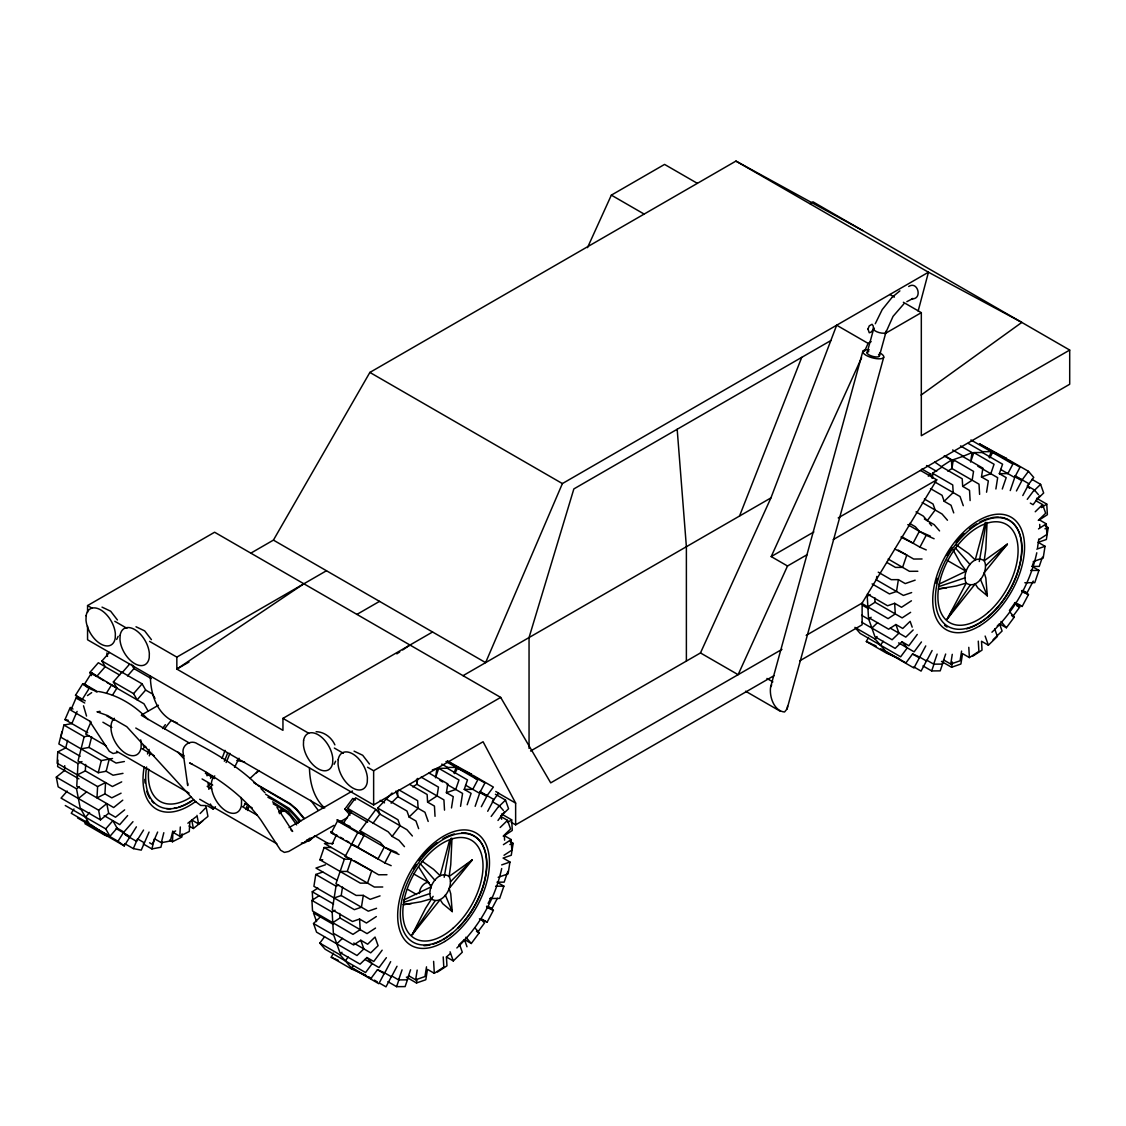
<?xml version="1.0" encoding="UTF-8"?>
<svg xmlns="http://www.w3.org/2000/svg" width="1126" height="1126" viewBox="0 0 1126 1126"><rect width="100%" height="100%" fill="white"/><g stroke="black" fill="none" stroke-linecap="round" stroke-linejoin="round"><path stroke-width="1.5" d="M451.976 838.251L450.752 864.712L449.133 876.478C454.454 886.275 442.138 906.346 431.159 898.844C425.839 889.047 438.155 868.976 449.133 876.478L472.287 859.926L449.133 888.47L450.752 893.791L452.244 911.596L442.757 903.714L440.139 899.646L412.144 934.749L425.558 908.33L433.144 896.352M987.066 522.506L985.827 548.967L984.208 560.748C989.529 570.53 977.213 590.601 966.235 583.099C960.914 573.317 973.23 553.246 984.208 560.748L1007.376 544.182L984.208 572.726L985.827 578.046L987.333 595.851L977.847 587.969L975.229 583.901L947.233 619.004L966.235 583.099L956.044 586.027L938.437 588.94L946.459 587.856M67.63 740.303L65.716 747.903L57.764 751.901L57.145 763.217L97.596 786.567L105.548 782.57L104.943 793.886L96.991 797.884L97.596 786.567M57.975 760.106L57.623 766.567L78.933 778.868M64.745 765.68L64.492 770.536L56.3 777.137L58.158 786.835L98.609 810.185L100.467 819.883L108.659 813.268L106.801 803.584L98.609 810.185M81.973 761.584L77.99 763.583L76.765 786.201L113.656 807.539L122.776 800.164M77.37 774.885L85.323 770.902L85.675 764.427M169.547 840.095L172.433 841.769L172.954 832.283L175.656 830.932M172.954 832.283L179.808 836.252L180.315 826.977M182.088 833.845L181.919 836.998L172.433 841.769M189.801 822.205L189.295 831.481L179.808 836.252M1037.539 547.644L1038.791 539.072M322.838 872.017L315.773 874.466L313.915 886.317L354.366 909.667L361.432 907.218L363.29 895.367L356.154 895.423L335.928 883.741L344.345 859.194L351.495 859.138L347.272 871.425L340.136 871.468M338.827 885.163L335.998 886.148L332.283 909.836L352.508 921.504L359.574 919.055L366.429 923.01L376.337 916.55M334.14 897.985L341.206 895.536L342.529 887.077M417.774 778.376L416.845 784.259L412.778 786.905M387.907 981.661L396.577 986.658L405.107 986.601L408.808 975.82L415.663 979.789L417.183 970.077M406.373 977.143L416.493 982.984L417.042 979.521M451.484 807.947L453.257 796.659L446.403 792.69L447.782 783.879L429.006 773.041M426.515 966.84L424.981 976.552L415.663 979.789M460.548 806.329L462.575 793.422L447.05 784.456M510.247 841.727L513.132 843.388L511.274 855.239L503.097 858.068L509.951 862.037L508.079 873.875L498.171 877.309M876.83 576.413L876.295 579.791L903.376 595.429L911.638 592.572M878.238 572.177L891.229 579.679L898.379 579.637L896.521 591.474L889.456 593.923L872.115 583.915M986.559 492.203L988.332 480.915L981.478 476.96L982.871 468.135L962.646 456.466L953.314 459.69L951.934 468.515L947.867 471.161M962.646 456.466L972.062 452.596L970.584 462.04L973.835 452.582L982.351 452.525L1002.576 464.194L999.339 473.666L1006.194 477.621L1002.281 489.008M922.996 665.916L931.666 670.927L940.196 670.857L943.884 660.089L950.738 664.044L952.272 654.333M941.463 661.412L951.583 667.254L952.399 662.046M961.59 651.095L960.07 660.807L950.738 664.044M995.891 488.98L997.664 477.677L977.804 466.22M1045.336 525.983L1048.222 527.658L1046.364 539.495L1038.172 542.338L1045.041 546.293L1043.169 558.13L1033.26 561.564M451.132 838.265L444.179 877.253M986.221 522.52L979.268 561.522M862.854 351.284L770.648 686.874C769.086 696.262 773.858 710.956 784.526 712.012L787.088 708.901L883.713 357.294M787.088 708.901L787.581 706.157M246.045 809.495L246.777 806.483M247.804 810.509L248.536 807.497M61.916 731.787L58.862 743.948L80.171 756.25M77.103 711.407L71.825 723.582L63.915 725.06L60.86 737.22L101.312 760.571L112.544 758.488M88.884 735.855L84.14 736.728L78.032 761.049L98.258 772.732L106.168 771.254L113.022 775.223L122.987 773.365M81.086 748.889L88.996 747.425L91.67 736.784M98.258 772.732L101.312 760.571M106.168 771.254L109.222 759.093M143.227 843.923L151.897 848.92L154.459 838.729L161.314 842.684L170.322 841.009L172.813 831.044M161.314 842.684L163.819 832.719M162.186 842.149L160.905 847.245L151.897 848.92M918.14 311.1L928.457 272.225L735.94 161.088L369.877 372.425L273.421 540.114L250.831 553.148M867.062 352.86L873.593 329.102M879.49 355.717L886.021 331.959M501.689 868.526C495.102 898.773 479.254 926.628 456.86 947.965M1036.779 552.796C1030.177 583.029 1014.343 610.883 991.95 632.221M449.738 839.771L440.139 875.676L433.538 869.314L422.264 861.306M985.334 522.351L975.229 559.932L968.627 553.57L955.904 544.604M885.852 332.494L893.045 316.378L903.812 303.95M311.114 837.983L309.101 841.094L305.09 841.685M351.495 844.528L357.758 847.273L364.036 835.393L357.758 832.663L345.218 856.407L371.721 870.82L367.498 883.094L360.362 883.15L319.911 859.8L324.119 847.512L331.269 847.47M467.191 804.752L471.104 793.366L464.25 789.396L467.487 779.938L447.261 768.256L438.746 768.326L435.495 777.784L436.987 768.34L432.314 769.945M447.261 768.256L447.557 767.439L456.072 767.383L454.06 773.252M380.208 983.505L385.993 986.84L391.749 975.946L398.604 979.902L402.066 969.838M396.577 986.658L399.223 978.958M410.582 969.782L407.133 979.845L398.604 979.902M475.158 806.315L479.634 793.295L465.545 785.174M507.854 871.397L504.166 882.137L497.016 882.193L503.871 886.148L499.662 898.421L489.74 898.492M982.351 452.525L982.632 451.695L991.162 451.639L989.149 457.522M913.862 666.93L921.082 671.096L926.839 660.202L933.693 664.157L937.142 654.093M931.666 670.927L934.313 663.228M945.671 654.037L942.223 664.101L933.693 664.157M1010.247 490.57L1014.709 477.565L1000.634 469.429M1024.829 582.747L1034.752 582.677L1038.96 570.403L1032.106 566.448L1033.682 561.846M1042.409 557.187L1039.256 566.406L1032.106 566.448M307.299 839.63L305.315 842.544L301.402 843.05M530.571 751.028L700.471 652.939L770.93 497.903L836.674 325.217L868.104 343.374L871.158 341.614M739.529 516.032L801.726 357.364M875.268 323.739L882.221 309.594L891.933 297.531M921.096 395.057L1021.831 322.416L928.457 272.225L562.395 483.575L485.616 662.623L273.421 540.114M87.715 732.759L64.97 719.627L70.234 707.452L72.979 709.028M89.517 687.859L82.381 699.218L76.061 698.007L70.783 710.182L91.009 721.865L85.731 734.039L105.957 745.722M86.167 820.938L84.971 823.725L105.197 835.393L109.94 836.308L117.076 828.103L112.867 820.685L105.731 828.877L109.94 836.294L89.714 824.626L81.283 809.791L61.057 798.109L67.194 791.085M124.662 843.599L133.332 848.596L137.541 838.884L144.395 842.839M149.068 832.058L141.243 850.13L133.332 848.596M157.64 832.044L152.306 844.373L149.561 842.783M587.49 247.65L611.348 195.136L664.565 164.41L697.374 183.355M807.3 554.569L787.51 565.998L771.211 556.582L861.601 357.688M864.501 351.326L868.104 343.374M787.51 565.998L738.121 674.671L700.471 652.939M332.086 844.218L336.407 834.971M116.696 639.441L118.174 636.331M334.14 764.287L335.618 761.19M234.546 767.355L239.036 758.234M770.648 686.874L771.69 684.875M351.72 813.056L347.723 808.44L355.633 797.785L375.859 809.467L360.038 830.791L380.264 842.459L384.262 847.076L377.984 858.955L331.269 832.86L337.533 820.981L349.975 826.414M365.767 975.158L351.481 968.923L331.255 957.255L333.409 953.159M353.423 844.767L384.839 862.91L391.116 851.031L399.026 854.493M351.481 968.923L352.917 966.207M454.693 773.604L457.55 768.185L471.85 774.435L447.332 760.88M481.337 806.695L486.77 796.42L479.915 792.465L484.926 782.992L447.36 761.303M390.666 961.646L384.318 973.666L377.463 969.711L370.834 978.635L350.608 966.967L340.052 954.792L319.826 943.109L324.555 936.733M397.014 966.277L391.468 976.791L385.979 973.624M487.713 811.283L493.92 799.544L479.845 791.409M488.107 903.376L491.246 897.436M479.423 918.802L487.122 922.166L493.385 910.301L486.531 906.331L491.907 908.682L497.396 898.295M909.569 523.379L915.354 526.729L919.351 531.331L913.073 543.211L901.025 537.13M899.421 658.794L886.57 653.193L866.344 641.51L868.498 637.429M901.518 536.539L919.928 547.166L926.205 535.3L934.116 538.749M989.782 457.86L992.639 452.455L1006.925 458.69L979.564 443.897L1020.015 467.248L1015.005 476.72L1021.859 480.675L1016.426 490.964M925.755 645.916L913.932 667.985L880.701 648.801M932.103 650.532L926.543 661.046L919.689 657.091M1022.802 495.553L1029.009 483.8L1014.92 475.665M1014.498 603.072L1022.197 606.435L1028.474 594.556L1021.62 590.601L1026.996 592.938L1033.26 581.072M417.394 925.91L412.144 934.749L434.946 901.039M953.356 608.702L947.233 619.004L970.035 585.295M806.174 635.374L862.122 603.072L936.748 479.831L920.449 470.429M143.34 748.579L144.846 746.172M243.709 806.202L245.201 803.795M81.987 700.034L75.512 695.263L82.662 683.89L96.737 692.026M92.107 689.759L84.506 684.158L91.656 672.785L116.893 688.155L112.431 695.263M106.52 692.997L111.882 684.467M73.95 809.017L71.262 813.282L90.038 824.133M124.254 845.893L117.991 841.263L123.353 832.719L129.631 837.35L124.254 845.893L104.028 834.225L91.487 824.964M136.401 826.836L130.208 836.688L116.133 828.553M143.551 830.059L136.485 841.319L125.296 834.859M256.461 772.872L259.177 770.564M343.289 823.303L350.819 812.043M309.763 838.18L307.088 840.334M350.059 815.097L344.866 809.101L352.776 798.447L355.52 800.023M372.931 823.402L379.856 814.084L377.731 808.074L392.059 793.014M404.473 846.653L399.026 840.376L392.172 836.421L400.082 825.752L397.957 819.756L377.731 808.074M340.052 954.792L341.952 952.244M345.33 960.872L348.173 957.044M382.15 950.189L373.762 961.491L366.907 957.536L360.081 964.152L339.855 952.469L333.746 935.199L313.521 923.517L320.347 916.902M386.373 957.691L379.04 967.572L364.965 959.451M491.175 816.434L499.198 805.625L492.344 801.67L498.649 793.154L495.764 791.494M497.988 820.46L504.476 811.705M477.551 932.398L484.476 923.067L481.309 919.421M458.817 944.981L464.447 939.534L471.301 943.489L479.212 932.835L474.848 927.81M918.267 656.458L912.553 653.967L905.923 662.904L885.698 651.222L875.141 639.047L877.027 636.5M880.419 645.142L883.263 641.313M1008.234 459.661L1028.46 471.33L1022.155 479.845L1015.005 476.72M917.24 634.445L908.851 645.747L901.996 641.792L895.17 648.407L874.944 636.725L868.836 619.455L861.615 615.289M1029.516 488.332L1027.433 485.925L1033.738 477.424L1028.46 471.33M921.462 641.947L914.129 651.841L898.604 642.876M1027.264 499.339L1034.287 489.88L1027.433 485.925M1039.565 495.975L1033.077 504.715L1030.332 503.125M1009.417 610.461L1015.342 602.466L1019.565 607.322L1012.64 616.654M997.27 625.972L999.522 623.79L1006.391 627.745L1014.287 617.09L1009.938 612.065M91.544 675.586L89.813 672.532L98.328 662.735L119.638 675.037M89.813 672.532L96.667 676.487L105.197 666.705L101.945 660.99L109.405 652.418M116.893 688.155L113.36 681.948L121.889 672.166L142.115 683.848L145.648 690.055L152.503 694.01L154.98 698.387M101.945 660.99L122.171 672.658L129.631 664.101M127.548 675.924L133.938 668.591L133.347 665.494M145.648 690.055L137.119 699.837L133.586 693.63L142.115 683.848M85.506 817.209L89.587 812.522M127.632 815.562L119.722 824.64L104.197 815.674M132.981 821.684L123.93 832.058L117.076 828.103M207.536 805.85L213.307 809.186L215.446 806.737M278.601 812.113L281.781 808.792L273.21 803.837M280.36 813.141L283.541 809.805L289.931 815.548L296.602 824.894M200.118 813.549L205.27 808.229M450.513 881.672L472.287 859.926L465.854 865.472M985.602 565.928L1007.376 544.182L1002.239 548.615M391.116 803.176L397.872 796.631L397.52 790.536M418.647 828.637L415.944 820.995L409.09 817.026L418.098 808.313L417.647 800.685L398.871 789.847M336.801 943.827L342.487 938.324M498.748 806.652L505.518 800.093L495.412 794.252M501.689 819.264L500.676 816.392L508.572 808.735L505.518 800.093M500.141 827.497L507.53 820.347L500.676 816.392M503.195 836.139L510.571 828.989L507.53 820.347M928.274 476.185L930.526 474.004L921.856 468.993M450.344 953.595L446.431 956.973L453.285 960.942L462.293 952.216L459.605 944.601M953.736 512.893L951.034 505.25L944.179 501.295L953.187 492.569L952.737 484.94L932.511 473.272L941.998 467.079L934.735 462.068M868.836 619.455L871.116 617.245M871.89 628.097L877.576 622.579M1033.837 490.922L1040.607 484.349L1031.937 479.352M913.186 629.969L905.797 637.119L890.272 628.153M1035.23 511.767L1042.606 504.603L1035.751 500.648L1043.661 492.991L1040.607 484.349M1038.271 520.395L1045.66 513.245L1042.606 504.603M993.076 639.751L1002.084 631.024L999.522 623.79M972.54 656.303L982.027 650.124L981.52 641.243L988.375 645.198L997.383 636.471L994.694 628.857M87.462 695.572L91.685 692.631M249.958 778.46L257.136 771.817M310.016 840.334L314.801 835.9M892.341 297.095L899.899 290.888M100.467 819.883L80.242 808.201L76.526 788.819L79.256 786.61M78.384 798.517L86.575 791.902M124.648 809.861L115.514 817.223L108.659 813.268M202.722 820.967L193.391 828.497L191.758 819.995L198.612 823.95L207.944 816.42L205.959 806.117M187.873 823.219L196.037 816.772M303.879 583.775L176.838 669.083L282.95 730.338L282.95 718.374L432.567 631.996M396.845 653.854L399.758 651.898M402.686 649.941L409.977 645.029M941.955 466.248L951.442 460.055L944.221 455.889M435.03 816.322L434.439 806.075L427.584 802.12L437.071 795.927L438.464 787.116L421.124 777.109M312.789 900.828L312.268 891.75L317.87 888.09M359.574 919.055L360.193 929.654L352.987 934.355L312.535 910.99L311.93 900.392L319.122 895.705M970.119 500.577L969.528 490.345L962.674 486.376L972.16 480.197L973.54 471.372L953.314 459.69M353.747 943.053L370.707 952.849L378.097 945.699L375.042 937.057L367.653 944.221L360.799 940.252L353.606 944.953L333.38 933.271L332.156 912.074L335.027 910.188M332.761 922.673L339.968 917.986L339.7 913.439M507.699 822.43L511.668 819.841L501.563 813.999M870.117 594.458L867.245 596.33L868.47 617.541L888.695 629.209L895.888 624.522L902.742 628.477L910.132 621.327L912.187 627.154M504.603 840.179L504.335 835.633L512.288 830.439L511.668 819.841M375.535 928.077L367.048 933.609L339.968 917.986M503.406 844.669L511.19 839.588L504.335 835.633M867.85 606.928L875.043 602.241L874.789 597.695M504.026 855.267L511.809 850.186L511.19 839.588M1041.451 507.559L1046.758 504.096L1036.638 498.269M911.427 600.805L901.518 607.28L894.663 603.311L887.584 605.774L867.358 594.092M910.624 612.333L902.137 617.878L875.043 602.241M1038.496 528.924L1046.279 523.843L1039.425 519.888L1047.377 514.709L1046.758 504.096M1039.115 539.523L1046.899 534.456L1046.279 523.843M416.493 982.984L425.811 979.747L427.458 969.359L434.312 973.314L443.799 967.121L443.208 956.889M437.451 972.048L446.952 965.855L446.431 956.973M951.583 667.254L960.9 664.016L962.533 653.615L969.387 657.57L978.888 651.391L978.283 641.144M906.838 301.684L912.947 298.474L911.891 298.826C922.841 299.432 917.859 280.43 908.682 286.497M87.561 612.417L87.561 605.577L214.602 532.232L500.676 697.402L550.713 782.866L781.979 649.35M809.918 203.567L812.944 201.821L1069.7 350.059L1069.7 384.262L838.223 517.904M149.603 641.398L176.838 657.12L326.47 570.741M188.943 662.088L176.838 669.083L176.838 657.12M141.848 714.813L158.4 705.256M830.833 340.559L573.852 488.923L529.051 637.541L529.051 748.382M356.928 614.402L379.518 601.368M884.839 333.718L921.321 312.648L921.321 435.72L1069.7 350.059M463.039 675.67L770.93 497.903M367.583 767.256L373.635 770.747L500.676 697.402M289.072 827.596L352.48 790.987M771.211 556.582L813.845 531.965M333.887 825.386L288.72 851.467L284.371 852.396L280.613 850.229L261.007 820.192C242.977 795.097 216.741 776.954 189.576 762.949L192.222 764.146M339.911 821.91L347.441 817.575M87.561 626.098L87.561 639.779L373.635 804.935L483.082 741.752L515.638 803.105L515.638 824.837L511.162 822.262M833.198 539.621L936.748 479.831M515.638 824.837L773.984 675.684M799.826 660.779L862.122 624.803L862.122 603.072M939.042 584.141L966.235 571.121L960.647 563.507L952.821 549.432M403.952 899.885L431.159 886.852L418.534 866.682M121.692 781.866L112.403 786.525L85.323 770.902M121.073 793.183L111.798 797.841L104.943 793.886M117.442 752.576L113.079 753.505L109.335 751.338L89.672 721.231M981.478 476.96L990.81 473.722L994.061 464.264L973.835 452.582M1044.956 528.784L1048.222 527.658M915.142 580.157L905.234 583.592L898.379 579.637M1036.779 549.15L1045.041 546.293M446.403 792.69L455.72 789.467L458.972 779.994L438.746 768.326M325.428 864.782L315.984 868.062L337.293 880.363M509.867 844.528L513.132 843.388M380.053 895.888L370.144 899.336L363.29 895.367M376.548 908.302L368.286 911.173L341.206 895.536M501.689 864.895L509.951 862.037M938.648 586.66L964.855 577.919M403.558 902.39L429.766 893.65M98.75 711.885L100.101 711.463L97.019 711.787L107.392 715.503L126.788 726.692L194.925 801.121L200.681 805.428L205.903 805.611M431.159 898.844L420.955 901.771L403.347 904.685M124.381 761.514L116.077 763.062L88.996 747.425M403.333 904.614L411.37 903.587M999.339 473.666L1007.854 473.596L1012.865 464.123L992.639 452.455M922.053 558.975L913.665 559.045L898.14 550.079M917.831 571.262L909.442 571.318L888.147 559.017M1030.698 570.46L1038.96 570.403M464.25 789.396L472.779 789.34L477.776 779.868L457.55 768.185M333.197 843.444L324.415 843.515L345.71 855.802M319.911 859.8L322.768 859.771M386.964 874.719L378.575 874.775L354.38 860.813M382.756 886.992L374.367 887.049L347.272 871.425M495.609 886.204L503.871 886.148M98.553 691.505C117.414 694.587 135.416 705.692 148.055 719.584M316.125 731.717C324.288 731.801 331.593 737.586 334.886 744.863M64.97 719.627L68.207 720.246M236.784 760.43L244.567 761.922M102.03 607.125L110.658 611.221L117.442 620.004M136.007 626.774L144.635 630.87L151.419 639.652M354.071 751.155L362.685 755.264L369.469 764.033M919.351 531.331L930.428 536.173M919.928 547.166L926.262 549.924M1022.324 591.868L1028.474 594.556M866.344 641.51L872.059 644.002M479.915 792.465L487.065 795.575L493.371 787.074L473.145 775.392L476.312 779.051M344.655 823.12L336.956 819.77L391.116 851.031M385.852 847.765L396.915 852.607M331.269 832.86L337.533 835.591M384.839 862.91L391.172 865.669M487.234 907.612L493.385 910.301M345.218 856.407L351.495 859.138M377.463 969.711L384.599 972.822L378.843 983.716L352.846 968.712M331.255 957.255L338.391 960.365M253.646 782.584L290.255 803.725L296.659 809.186L304.316 818.461M735.94 161.088L862.671 230.534M889.878 294.505L894.368 297.095M903.362 302.275L921.321 312.648M611.348 195.136L644.156 214.081M970.936 439.956L991.162 451.639M968.191 443.363L982.632 451.695M960.506 445.924L972.062 452.596M952.624 449.992L962.744 455.833M945.361 456.1L954.032 461.111M941.998 467.079L962.223 478.761L962.674 486.376M926.557 465.531L936.663 471.372M934.397 481.731L960.042 496.524L963.279 505.701M930.498 488.614L942.054 495.285L944.179 501.295M924.376 499.015L933.046 504.012L935.171 510.008L927.261 520.676L923.264 516.06L916.029 511.894M922.166 502.506L942.026 513.977L947.459 520.24M924.376 519.002L934.116 524.632L939.563 530.909M1022.661 590.446L1026.996 592.938M907.795 524.66L926.205 535.3M947.219 560.382L965.475 570.938M1018.087 604.057L1022.197 606.435M1016.665 605.661L1019.565 607.322M1011.556 615.514L1014.287 617.09M894.748 549.009L906.796 555.076L902.588 567.363L895.452 567.405L886.781 562.409M862.08 603.592L888.076 618.61L895.269 613.923L894.663 603.311M862.657 605.338L868.442 608.673M861.77 622.256L892.116 639.765L898.942 633.15L895.888 624.522M912.553 653.967L919.407 657.922M875.141 639.047L854.915 627.379L860.194 633.459L900.645 656.81L907.274 647.886L901.996 641.792M873.48 644.635L876.366 646.296M369.877 372.425L562.395 483.575M766.933 678.457L772.858 681.877M745.581 691.209L780.431 711.336M445.966 761.542L456.072 767.383M497.734 792.774L515.638 803.105M441.772 764.104L447.557 767.439M439.83 780.29L442.715 781.951M409.808 784.484L427.134 794.492L427.584 802.12M87.561 605.577L92.107 608.195M114.796 621.299L126.9 628.294M282.95 718.374L308.637 733.209M334.338 748.058L343.402 753.294M386.739 799.347L406.965 811.03L409.09 817.026M380.194 800.347L384.529 802.852M151.278 678.598L133.938 668.591L131.503 664.312M347.723 808.44L388.174 831.804L392.172 836.421M344.866 809.101L367.611 822.233M113.36 681.948L133.586 693.63M98.117 677.317L103.888 680.653M106.773 682.328L109.672 683.989M112.558 685.664L143.973 703.792L148.111 711.097M171.673 720.471L323.246 807.975M489.008 907.007L491.907 908.682M337.533 820.981L357.758 832.663M141.327 715.306L189.548 743.146M413.932 874.043L429.161 882.826A8.206 4.743 -60 0 0 423.503 884.543L422.123 886.063A8.206 4.743 -60 0 0 419.379 893.551M84.506 684.158L97.512 691.674M257.967 785.498L290.1 804.217L296.293 809.481L303.696 818.377M330.678 831.635L333.423 833.226M340.432 837.265L343.317 838.926M346.203 840.601L349.102 842.262M265.609 794.238L289.283 808.454L300.825 821.037M481.632 918.999L487.122 922.166M267.918 797.264C279.811 803.429 292.408 810.284 299.403 822.262M272.576 801.853L288.425 811.973L298.123 823.444M281.781 808.792L284.048 811.452L283.541 809.805M135.782 728.029L184.002 755.87M75.512 695.263L85.266 700.893M76.061 698.007L84.731 703.004M206.565 773.252L214.179 777.658M314.647 835.647L328.342 843.557M407.499 889.258L416.634 894.537M106.618 715.77L114.092 720.077M205.34 773.295L214.461 778.559M476.467 931.244L479.212 932.835M324.119 847.512L344.345 859.194M202.089 778.953L212.715 785.089M244.595 803.485L252.196 807.877M102.902 722.216L111.854 727.396M143.213 745.496L146.197 747.214M142.129 748.804L154.234 755.785M207.17 786.356L211.716 788.974M241.963 806.441L257.094 815.168M116.527 751.225L189.126 793.14M199.724 799.263L276.855 843.796M63.915 725.06L84.14 736.728M315.773 874.466L335.998 886.148M312.268 891.75L333.563 904.037M189.055 825.991L193.391 828.497M57.764 751.901L77.99 763.583M311.93 900.392L332.156 912.074M333.352 924.418L313.492 912.947L316.547 921.589M56.3 777.137L76.526 788.819M368.652 976.833L371.552 978.494M374.437 980.169L377.323 981.844M65.28 805.526L105.731 828.877M77.539 817.912L117.991 841.263M91.656 672.785L96.667 676.487M82.662 683.89L87.842 687.719M290.93 829.989L292.661 831.438L276.996 807.441M256.756 784.526C239.444 767.707 218.768 755.11 197.543 743.892C191.04 739.135 181.497 745.173 183.172 753.097L187.718 785.568L187.62 783.02M261.007 788.636L264.976 792.704M177.626 751.872L183.538 758.333M955.214 547.813L970.035 564.534M420.125 863.558L434.946 880.279M1034.287 489.88L1038.468 494.708M929.429 523.182L931.61 525.687M1000.944 621.482L1006.391 627.745M499.198 805.625L503.378 810.438M412.383 835.985L406.936 829.707L379.856 814.084L375.859 809.467M465.854 937.212L471.301 943.489M360.038 830.791L364.036 835.393M310.692 800.304L317.856 809.861M366.907 957.536L372.185 963.617L365.556 972.554L325.104 949.204L319.826 943.109M210.351 803.978L213.307 809.186M450.724 908.598L452.244 911.596L445.333 895.043M86.533 716.066L83.507 705.805M980.422 579.299L987.333 595.851M930.526 474.004L931.976 478.142M985.137 636.063L988.375 645.198M428.19 821.445L424.952 812.268L397.872 796.631L395.916 791.114M464.447 939.534L466.994 946.769M450.062 951.794L453.285 960.942M360.799 940.252L363.853 948.894L357.026 955.51L316.575 932.159L313.521 923.517M196.966 815.365L198.612 823.95M106.857 652.953L107.519 656.388M206.565 772.45L207.043 775.842M208 782.654L208.718 787.75M677.176 429.273L686.381 546.715L686.381 661.075M1039.692 524.435L1039.861 527.461M979.606 494.384L979.015 484.152L951.934 468.515L951.442 460.055M968.796 647.337L969.387 657.57M932.511 473.272L932.778 477.846M444.517 810.129L443.925 799.882L416.845 784.259L416.55 779.178M433.609 961.365L434.312 973.314M373.635 770.747L373.635 804.935M177.176 722.892A100.439 57.989 -60 0 1 150.321 676.008M324.696 808.018A100.439 57.989 -60 0 1 309.467 767.89M247.523 810.326A17.284 9.979 -60 0 1 248.649 806.23M430.737 884.867A8.206 4.743 -60 0 1 430.822 888.287M279.361 813.648A17.383 10.035 -60 0 1 282.288 810.438M879.673 352.832A10.866 3.659 15.4 0 1 880.391 358.786A10.866 3.659 15.4 0 1 864.416 354.169A10.866 3.659 15.4 0 1 869.244 349.82M885.754 331.325A6.418 2.153 15.4 0 1 879.195 332.606A6.418 2.153 15.4 0 1 874.325 328.159M878.547 354.38A6.418 2.153 15.4 0 1 877.013 356.97A6.418 2.153 15.4 0 1 868.653 354.662A6.418 2.153 15.4 0 1 868.737 351.664M1010.219 520.817A61.817 35.694 -60 0 1 1019.776 534.54M1020.226 536.089A61.817 35.694 -60 0 1 979.423 623.142M978.001 623.987A61.817 35.694 -60 0 1 966.685 628.801M947.093 627.055A61.817 35.694 -60 0 1 944.531 625.296M936.128 583.24A61.817 35.694 -60 0 1 937.381 578.342M947.093 555.681A61.817 35.694 -60 0 1 952.315 547.518M956.143 542.436A61.817 35.694 -60 0 1 964.264 533.541M969.458 528.953A61.817 35.694 -60 0 1 976.58 523.9M979.62 522.154A61.817 35.694 -60 0 1 989.318 518.241M990.88 517.861A61.817 35.694 -60 0 1 998.438 517.115M999.86 517.2A61.817 35.694 -60 0 1 1008.91 519.987M229.859 753.322A64.928 37.482 -60 0 1 226.101 762.555M210.872 786.807A64.928 37.482 -60 0 1 208.746 789.284M195.769 801.374A64.928 37.482 -60 0 1 144.227 766.651M147.492 754.026A64.928 37.482 -60 0 1 149.167 749.367M227.508 753.252A61.17 35.314 -60 0 1 224.313 761.218M210.407 783.865A61.17 35.314 -60 0 1 208.183 786.511M193.756 799.756A61.17 35.314 -60 0 1 146.619 767.003M149.279 755.87A61.17 35.314 -60 0 1 150.377 752.548M162.566 728.522A61.17 35.314 -60 0 1 165.339 724.665M191.321 801.022A61.817 35.694 -60 0 1 178.738 807.131M177.162 807.581A61.817 35.694 -60 0 1 174.051 808.271M170.983 808.651A61.817 35.694 -60 0 1 166.62 808.623M153.798 803.049A61.817 35.694 -60 0 1 151.602 800.699M149.828 798.207A61.817 35.694 -60 0 1 146.704 791.282M145.043 783.02A61.817 35.694 -60 0 1 144.79 779.389M224.989 750.338A56.708 32.738 -60 0 1 221.977 758.389M212.406 775.617A56.708 32.738 -60 0 1 210.492 778.277M191.082 796.997A56.708 32.738 -60 0 1 148.716 769.213M164.537 728.986A56.708 32.738 -60 0 1 170.73 721.034M461.885 832.846A61.817 35.694 -60 0 1 484.687 850.285M485.137 851.833A61.817 35.694 -60 0 1 457.86 928.063M452.849 932.68A61.817 35.694 -60 0 1 442.912 939.731M441.293 940.632A61.817 35.694 -60 0 1 433.172 944.081M430.048 944.925A61.817 35.694 -60 0 1 423.939 945.685M413.664 868.653A61.817 35.694 -60 0 1 416.31 864.585M419.125 860.672A61.817 35.694 -60 0 1 421.068 858.167M422.166 856.83A61.817 35.694 -60 0 1 437.212 842.515M442.912 838.8A61.817 35.694 -60 0 1 454.228 833.986M114.388 718.289A21.436 12.372 60 0 0 111.15 724.665L111.024 729.169A21.436 12.372 60 0 0 125.619 753.364A21.436 12.372 60 0 0 141.074 747.636L141.2 743.132A21.436 12.372 60 0 0 140.708 739.852M214.756 775.913A21.436 12.372 60 0 0 211.519 782.303L211.392 786.793A21.436 12.372 60 0 0 225.988 810.987A21.436 12.372 60 0 0 241.428 805.259L241.555 800.769A21.436 12.372 60 0 0 241.063 797.475M86.125 615.739L85.998 620.116A20.859 12.048 60 0 0 100.2 643.664A20.859 12.048 60 0 0 115.232 638.09L115.359 633.713A20.859 12.048 60 0 0 101.157 610.165A20.859 12.048 60 0 0 86.125 615.739M120.102 635.388L119.975 639.765A20.859 12.048 60 0 0 134.177 663.313A20.859 12.048 60 0 0 149.223 657.739L149.336 653.361A20.859 12.048 60 0 0 135.134 629.814A20.859 12.048 60 0 0 120.102 635.388M303.57 740.584L303.443 744.962A20.859 12.048 60 0 0 317.645 768.509A20.859 12.048 60 0 0 332.677 762.935L332.803 758.558A20.859 12.048 60 0 0 318.602 735.011A20.859 12.048 60 0 0 303.57 740.584M338.166 759.768L338.039 764.146A20.859 12.048 60 0 0 352.241 787.693A20.859 12.048 60 0 0 367.273 782.12L367.4 777.742A20.859 12.048 60 0 0 353.198 754.195A20.859 12.048 60 0 0 338.166 759.768M867.963 329.045L869.258 332.789C872.777 332.634 875.029 326.343 872.031 324.274L869.258 325.878L867.963 329.045M979.831 625.76A64.928 37.482 -60 0 0 1017.82 523.154A64.928 37.482 -60 0 0 938.324 571.389A64.928 37.482 -60 0 0 979.831 625.76M987.601 617.147A61.17 35.314 -60 0 0 1010.838 521.479A61.17 35.314 -60 0 0 937.536 581.678A61.17 35.314 -60 0 0 987.601 617.147M988.375 612.248A56.708 32.738 -60 0 0 1006.348 524.42A56.708 32.738 -60 0 0 939.267 583.901A56.708 32.738 -60 0 0 988.375 612.248M444.742 941.491A64.928 37.482 -60 0 0 482.73 838.898A64.928 37.482 -60 0 0 403.249 887.133A64.928 37.482 -60 0 0 444.742 941.491M452.511 932.877A61.17 35.314 -60 0 0 475.763 837.223A61.17 35.314 -60 0 0 402.461 897.422A61.17 35.314 -60 0 0 452.511 932.877M453.299 927.993A56.708 32.738 -60 0 0 471.273 840.151A56.708 32.738 -60 0 0 404.192 899.646A56.708 32.738 -60 0 0 453.299 927.993"/></g></svg>
